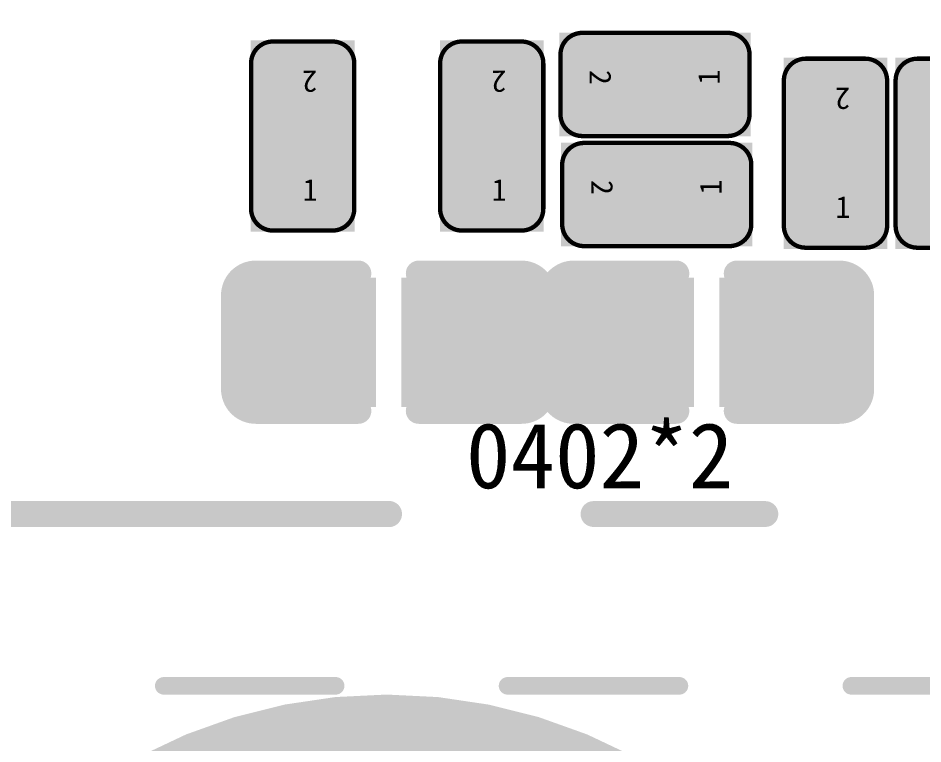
# Model space of a CAD drawing. Header units: millimetres. Extents: x 7.33 to 10.08, y 7.01 to 8.78.
# Drawn here: x 7.6033 to 7.8105, y 8.1787 to 8.345 of the extents above; entities that cross this region are included whole.
import ezdxf

# ---------------------------------------------------------------- set-up
doc = ezdxf.new("R2010")
doc.units = ezdxf.units.MM
doc.header["$MEASUREMENT"] = 0
for name, color, linetype in [('BottomOverlay', 54, 'Continuous'), ('Mechanical1', 6, 'Continuous'), ('Mechanical16', 56, 'Continuous'), ('Mechanical20', 56, 'Continuous'), ('TopLayer', 1, 'Continuous'), ('TopOverlay', 2, 'Continuous'), ('TopPaste', 8, 'Continuous'), ('TopSolder', 216, 'Continuous')]:
    doc.layers.add(name, color=color, linetype=linetype)

# ---------------------------------------------------------------- blocks, each defined once
blk = doc.blocks.new('FBGA153_11R5X13R0X1R00_B_14')
at = {"layer": 'BottomOverlay'}
for points, const_width in [([(-0.22638, -0.25591), (-0.10622, -0.25591)], 0.00598), ([(-0.05937, -0.25591), (-0.02, -0.25591)], 0.00591)]:
    blk.add_lwpolyline(points, dxfattribs=dict(at, const_width=const_width))
for points, const_width in [([(-0.10772, -0.25591, 1), (-0.10472, -0.25591, 1)], 0.00299), ([(-0.06085, -0.25591, 1), (-0.05789, -0.25591, 1)], 0.00295), ([(-0.02148, -0.25591, 1), (-0.01852, -0.25591, 1)], 0.00295)]:
    blk.add_lwpolyline(points, format="xyb", close=True, dxfattribs=dict(at, const_width=const_width))
at = {"layer": 'Mechanical16'}
for points, const_width in [([(-0.22638, -0.25591), (-0.10622, -0.25591)], 0.00598), ([(-0.05937, -0.25591), (-0.02, -0.25591)], 0.00591), ([(-0.15779, -0.29528), (-0.11843, -0.29528)], 0.00402), ([(-0.07906, -0.29528), (-0.03968, -0.29528)], 0.00402), ([(-0.00032, -0.29528), (0.03905, -0.29528)], 0.00402)]:
    blk.add_lwpolyline(points, dxfattribs=dict(at, const_width=const_width))
for points, const_width in [([(-0.10772, -0.25591, 1), (-0.10472, -0.25591, 1)], 0.00299), ([(-0.06085, -0.25591, 1), (-0.05789, -0.25591, 1)], 0.00295), ([(-0.02148, -0.25591, 1), (-0.01852, -0.25591, 1)], 0.00295), ([(-0.1588, -0.29528, 1), (-0.15679, -0.29528, 1)], 0.00201), ([(-0.11943, -0.29528, 1), (-0.11742, -0.29528, 1)], 0.00201), ([(-0.08006, -0.29528, 1), (-0.07805, -0.29528, 1)], 0.00201), ([(-0.04069, -0.29528, 1), (-0.03868, -0.29528, 1)], 0.00201), ([(-0.00132, -0.29528, 1), (0.00069, -0.29528, 1)], 0.00201)]:
    blk.add_lwpolyline(points, format="xyb", close=True, dxfattribs=dict(at, const_width=const_width))
blk = doc.blocks.new('C0201_318')
at = {"layer": 'TopLayer'}
for points in [[(-0.01792, -0.00787), (-0.00375, -0.00787), (-0.01792, 0.00788), (-0.00375, 0.00788)], [(0.00374, -0.00787), (0.01791, -0.00787), (0.00374, 0.00788), (0.01791, 0.00788)]]:
    blk.add_solid(points, dxfattribs=at)
at = {"layer": 'TopOverlay', "const_width": 0.001}
for points in [[(-0.02166, 0.00681, -0.414178), (-0.01666, 0.01182)], [(0.01665, 0.01182, -0.414132), (0.02166, 0.00681)], [(-0.01666, -0.01182, -0.414249), (-0.02166, -0.00681)], [(0.02166, -0.00681, -0.414214), (0.01665, -0.01182)]]:
    blk.add_lwpolyline(points, format="xyb", dxfattribs=at)
for points in [[(0.01665, 0.01182), (-0.01666, 0.01182)], [(-0.02166, -0.00681), (-0.02166, 0.00681)], [(0.02166, -0.00681), (0.02166, 0.00681)], [(0.01665, -0.01182), (-0.01666, -0.01182)]]:
    blk.add_lwpolyline(points, dxfattribs=at)
at = {"layer": 'TopOverlay', "const_width": 0.0005}
for points in [[(-0.01691, 0.01182, 1), (-0.01641, 0.01182, 1)], [(-0.01691, 0.01182, 1), (-0.01641, 0.01182, 1)], [(0.0164, 0.01182, 1), (0.0169, 0.01182, 1)], [(0.0164, 0.01182, 1), (0.0169, 0.01182, 1)], [(-0.02191, 0.00681, 1), (-0.02141, 0.00681, 1)], [(-0.02191, 0.00681, 1), (-0.02141, 0.00681, 1)], [(0.02141, 0.00681, 1), (0.02191, 0.00681, 1)], [(0.02141, 0.00681, 1), (0.02191, 0.00681, 1)], [(-0.02191, -0.00681, 1), (-0.02141, -0.00681, 1)], [(-0.02191, -0.00681, 1), (-0.02141, -0.00681, 1)], [(0.02141, -0.00681, 1), (0.02191, -0.00681, 1)], [(0.02141, -0.00681, 1), (0.02191, -0.00681, 1)], [(-0.01691, -0.01182, 1), (-0.01641, -0.01182, 1)], [(-0.01691, -0.01182, 1), (-0.01641, -0.01182, 1)], [(0.0164, -0.01182, 1), (0.0169, -0.01182, 1)], [(0.0164, -0.01182, 1), (0.0169, -0.01182, 1)]]:
    blk.add_lwpolyline(points, format="xyb", close=True, dxfattribs=at)
at = {"layer": 'TopPaste'}
for points in [[(-0.01792, -0.00787), (-0.00375, -0.00787), (-0.01792, 0.00788), (-0.00375, 0.00788)], [(0.00374, -0.00787), (0.01791, -0.00787), (0.00374, 0.00788), (0.01791, 0.00788)]]:
    blk.add_solid(points, dxfattribs=at)
at = {"layer": 'TopSolder'}
for points in [[(-0.02192, -0.01187), (0.00025, -0.01187), (-0.02192, 0.01188), (0.00025, 0.01188)], [(-0.00026, -0.01187), (0.02191, -0.01187), (-0.00026, 0.01188), (0.02191, 0.01188)]]:
    blk.add_solid(points, dxfattribs=at)
at = {"layer": 'Mechanical20'}
for s, rotation, p in [('1', -90, (-0.01484, 0)), ('2', 90, (0.015, -0.00333))]:
    blk.add_text(s, height=0.005, rotation=rotation, dxfattribs=at).set_placement(p)
blk = doc.blocks.new('C0201_319')
at = {"layer": 'TopLayer'}
for points in [[(-0.01792, -0.00787), (-0.00375, -0.00787), (-0.01792, 0.00788), (-0.00375, 0.00788)], [(0.00374, -0.00787), (0.01791, -0.00787), (0.00374, 0.00788), (0.01791, 0.00788)]]:
    blk.add_solid(points, dxfattribs=at)
at = {"layer": 'TopOverlay', "const_width": 0.001}
for points in [[(-0.02166, 0.00681, -0.414178), (-0.01666, 0.01182)], [(0.01665, 0.01182, -0.414132), (0.02166, 0.00681)], [(-0.01666, -0.01182, -0.414249), (-0.02166, -0.00681)], [(0.02166, -0.00681, -0.414214), (0.01665, -0.01182)]]:
    blk.add_lwpolyline(points, format="xyb", dxfattribs=at)
for points in [[(0.01665, 0.01182), (-0.01666, 0.01182)], [(-0.02166, -0.00681), (-0.02166, 0.00681)], [(0.02166, -0.00681), (0.02166, 0.00681)], [(0.01665, -0.01182), (-0.01666, -0.01182)]]:
    blk.add_lwpolyline(points, dxfattribs=at)
at = {"layer": 'TopOverlay', "const_width": 0.0005}
for points in [[(-0.01691, 0.01182, 1), (-0.01641, 0.01182, 1)], [(-0.01691, 0.01182, 1), (-0.01641, 0.01182, 1)], [(0.0164, 0.01182, 1), (0.0169, 0.01182, 1)], [(0.0164, 0.01182, 1), (0.0169, 0.01182, 1)], [(-0.02191, 0.00681, 1), (-0.02141, 0.00681, 1)], [(-0.02191, 0.00681, 1), (-0.02141, 0.00681, 1)], [(0.02141, 0.00681, 1), (0.02191, 0.00681, 1)], [(0.02141, 0.00681, 1), (0.02191, 0.00681, 1)], [(-0.02191, -0.00681, 1), (-0.02141, -0.00681, 1)], [(-0.02191, -0.00681, 1), (-0.02141, -0.00681, 1)], [(0.02141, -0.00681, 1), (0.02191, -0.00681, 1)], [(0.02141, -0.00681, 1), (0.02191, -0.00681, 1)], [(-0.01691, -0.01182, 1), (-0.01641, -0.01182, 1)], [(-0.01691, -0.01182, 1), (-0.01641, -0.01182, 1)], [(0.0164, -0.01182, 1), (0.0169, -0.01182, 1)], [(0.0164, -0.01182, 1), (0.0169, -0.01182, 1)]]:
    blk.add_lwpolyline(points, format="xyb", close=True, dxfattribs=at)
at = {"layer": 'TopPaste'}
for points in [[(-0.01792, -0.00787), (-0.00375, -0.00787), (-0.01792, 0.00788), (-0.00375, 0.00788)], [(0.00374, -0.00787), (0.01791, -0.00787), (0.00374, 0.00788), (0.01791, 0.00788)]]:
    blk.add_solid(points, dxfattribs=at)
at = {"layer": 'TopSolder'}
for points in [[(-0.02192, -0.01187), (0.00025, -0.01187), (-0.02192, 0.01188), (0.00025, 0.01188)], [(-0.00026, -0.01187), (0.02191, -0.01187), (-0.00026, 0.01188), (0.02191, 0.01188)]]:
    blk.add_solid(points, dxfattribs=at)
at = {"layer": 'Mechanical20'}
for s, rotation, p in [('1', -90, (-0.01484, 0)), ('2', 90, (0.015, -0.00333))]:
    blk.add_text(s, height=0.005, rotation=rotation, dxfattribs=at).set_placement(p)
blk = doc.blocks.new('C0201_320')
at = {"layer": 'TopLayer'}
for points in [[(-0.01792, -0.00787), (-0.00375, -0.00787), (-0.01792, 0.00788), (-0.00375, 0.00788)], [(0.00374, -0.00787), (0.01791, -0.00787), (0.00374, 0.00788), (0.01791, 0.00788)]]:
    blk.add_solid(points, dxfattribs=at)
at = {"layer": 'TopOverlay', "const_width": 0.001}
for points in [[(-0.02166, 0.00681, -0.414178), (-0.01666, 0.01182)], [(0.01665, 0.01182, -0.414132), (0.02166, 0.00681)], [(-0.01666, -0.01182, -0.414249), (-0.02166, -0.00681)], [(0.02166, -0.00681, -0.414214), (0.01665, -0.01182)]]:
    blk.add_lwpolyline(points, format="xyb", dxfattribs=at)
for points in [[(0.01665, 0.01182), (-0.01666, 0.01182)], [(-0.02166, -0.00681), (-0.02166, 0.00681)], [(0.02166, -0.00681), (0.02166, 0.00681)], [(0.01665, -0.01182), (-0.01666, -0.01182)]]:
    blk.add_lwpolyline(points, dxfattribs=at)
at = {"layer": 'TopOverlay', "const_width": 0.0005}
for points in [[(-0.01691, 0.01182, 1), (-0.01641, 0.01182, 1)], [(-0.01691, 0.01182, 1), (-0.01641, 0.01182, 1)], [(0.0164, 0.01182, 1), (0.0169, 0.01182, 1)], [(0.0164, 0.01182, 1), (0.0169, 0.01182, 1)], [(-0.02191, 0.00681, 1), (-0.02141, 0.00681, 1)], [(-0.02191, 0.00681, 1), (-0.02141, 0.00681, 1)], [(0.02141, 0.00681, 1), (0.02191, 0.00681, 1)], [(0.02141, 0.00681, 1), (0.02191, 0.00681, 1)], [(-0.02191, -0.00681, 1), (-0.02141, -0.00681, 1)], [(-0.02191, -0.00681, 1), (-0.02141, -0.00681, 1)], [(0.02141, -0.00681, 1), (0.02191, -0.00681, 1)], [(0.02141, -0.00681, 1), (0.02191, -0.00681, 1)], [(-0.01691, -0.01182, 1), (-0.01641, -0.01182, 1)], [(-0.01691, -0.01182, 1), (-0.01641, -0.01182, 1)], [(0.0164, -0.01182, 1), (0.0169, -0.01182, 1)], [(0.0164, -0.01182, 1), (0.0169, -0.01182, 1)]]:
    blk.add_lwpolyline(points, format="xyb", close=True, dxfattribs=at)
at = {"layer": 'TopPaste'}
for points in [[(-0.01792, -0.00787), (-0.00375, -0.00787), (-0.01792, 0.00788), (-0.00375, 0.00788)], [(0.00374, -0.00787), (0.01791, -0.00787), (0.00374, 0.00788), (0.01791, 0.00788)]]:
    blk.add_solid(points, dxfattribs=at)
at = {"layer": 'TopSolder'}
for points in [[(-0.02192, -0.01187), (0.00025, -0.01187), (-0.02192, 0.01188), (0.00025, 0.01188)], [(-0.00026, -0.01187), (0.02191, -0.01187), (-0.00026, 0.01188), (0.02191, 0.01188)]]:
    blk.add_solid(points, dxfattribs=at)
at = {"layer": 'Mechanical20'}
for s, rotation, p in [('1', -90, (-0.01484, 0)), ('2', 90, (0.015, -0.00333))]:
    blk.add_text(s, height=0.005, rotation=rotation, dxfattribs=at).set_placement(p)
blk = doc.blocks.new('C0402_333')
at = {"layer": 'TopLayer'}
for points in [[(-0.02855, 0.01083), (-0.02855, -0.01082), (-0.0069, 0.01083), (-0.0069, -0.01082)], [(0.0069, 0.01083), (0.0069, -0.01082), (0.02855, 0.01083), (0.02855, -0.01082)]]:
    blk.add_solid(points, dxfattribs=at)
at = {"layer": 'TopOverlay', "const_width": 0.00591}
for points in [[(-0.03543, 0.01075, -0.414331), (-0.03043, 0.01575)], [(0.03043, 0.01575, -0.414331), (0.03543, 0.01075)], [(-0.03043, -0.01575, -0.414249), (-0.03543, -0.01075)], [(0.03543, -0.01075, -0.414249), (0.03043, -0.01575)]]:
    blk.add_lwpolyline(points, format="xyb", dxfattribs=at)
for points in [[(-0.0069, 0.01575), (-0.03043, 0.01575)], [(0.03043, 0.01575), (0.0069, 0.01575)], [(-0.03543, 0.01075), (-0.03543, -0.01075)], [(0.03543, 0.01075), (0.03543, -0.01075)], [(-0.0069, -0.01575), (-0.03043, -0.01575)], [(0.03043, -0.01575), (0.0069, -0.01575)]]:
    blk.add_lwpolyline(points, dxfattribs=at)
at = {"layer": 'TopOverlay', "const_width": 0.00295}
for points in [[(-0.03191, 0.01575, 1), (-0.02895, 0.01575, 1)], [(-0.03191, 0.01575, 1), (-0.02895, 0.01575, 1)], [(-0.00837, 0.01575, 1), (-0.00542, 0.01575, 1)], [(0.00543, 0.01575, 1), (0.00838, 0.01575, 1)], [(0.02895, 0.01575, 1), (0.03191, 0.01575, 1)], [(0.02895, 0.01575, 1), (0.03191, 0.01575, 1)], [(-0.03691, 0.01075, 1), (-0.03395, 0.01075, 1)], [(-0.03691, 0.01075, 1), (-0.03395, 0.01075, 1)], [(0.03395, 0.01075, 1), (0.03691, 0.01075, 1)], [(0.03395, 0.01075, 1), (0.03691, 0.01075, 1)], [(-0.03691, -0.01075, 1), (-0.03395, -0.01075, 1)], [(-0.03691, -0.01075, 1), (-0.03395, -0.01075, 1)], [(0.03395, -0.01075, 1), (0.03691, -0.01075, 1)], [(0.03395, -0.01075, 1), (0.03691, -0.01075, 1)], [(-0.03191, -0.01575, 1), (-0.02895, -0.01575, 1)], [(-0.03191, -0.01575, 1), (-0.02895, -0.01575, 1)], [(-0.00837, -0.01575, 1), (-0.00542, -0.01575, 1)], [(0.00543, -0.01575, 1), (0.00838, -0.01575, 1)], [(0.02895, -0.01575, 1), (0.03191, -0.01575, 1)], [(0.02895, -0.01575, 1), (0.03191, -0.01575, 1)]]:
    blk.add_lwpolyline(points, format="xyb", close=True, dxfattribs=at)
at = {"layer": 'TopPaste'}
for points in [[(-0.02855, 0.01083), (-0.02855, -0.01082), (-0.0069, 0.01083), (-0.0069, -0.01082)], [(0.0069, 0.01083), (0.0069, -0.01082), (0.02855, 0.01083), (0.02855, -0.01082)]]:
    blk.add_solid(points, dxfattribs=at)
at = {"layer": 'TopSolder'}
for points in [[(-0.03254, 0.01483), (-0.03254, -0.01482), (-0.0029, 0.01483), (-0.0029, -0.01482)], [(0.0029, 0.01483), (0.0029, -0.01482), (0.03254, 0.01483), (0.03254, -0.01482)]]:
    blk.add_solid(points, dxfattribs=at)
blk = doc.blocks.new('C0201_334')
at = {"layer": 'TopLayer'}
for points in [[(-0.01792, -0.00787), (-0.00375, -0.00787), (-0.01792, 0.00788), (-0.00375, 0.00788)], [(0.00374, -0.00787), (0.01791, -0.00787), (0.00374, 0.00788), (0.01791, 0.00788)]]:
    blk.add_solid(points, dxfattribs=at)
at = {"layer": 'TopOverlay', "const_width": 0.001}
for points in [[(-0.02166, 0.00681, -0.414178), (-0.01666, 0.01182)], [(0.01665, 0.01182, -0.414132), (0.02166, 0.00681)], [(-0.01666, -0.01182, -0.414249), (-0.02166, -0.00681)], [(0.02166, -0.00681, -0.414214), (0.01665, -0.01182)]]:
    blk.add_lwpolyline(points, format="xyb", dxfattribs=at)
for points in [[(0.01665, 0.01182), (-0.01666, 0.01182)], [(-0.02166, 0.00681), (-0.02166, -0.00681)], [(0.02166, 0.00681), (0.02166, -0.00681)], [(0.01665, -0.01182), (-0.01666, -0.01182)]]:
    blk.add_lwpolyline(points, dxfattribs=at)
at = {"layer": 'TopOverlay', "const_width": 0.0005}
for points in [[(-0.01691, 0.01182, 1), (-0.01641, 0.01182, 1)], [(-0.01691, 0.01182, 1), (-0.01641, 0.01182, 1)], [(0.0164, 0.01182, 1), (0.0169, 0.01182, 1)], [(0.0164, 0.01182, 1), (0.0169, 0.01182, 1)], [(-0.02191, 0.00681, 1), (-0.02141, 0.00681, 1)], [(-0.02191, 0.00681, 1), (-0.02141, 0.00681, 1)], [(0.02141, 0.00681, 1), (0.02191, 0.00681, 1)], [(0.02141, 0.00681, 1), (0.02191, 0.00681, 1)], [(-0.02191, -0.00681, 1), (-0.02141, -0.00681, 1)], [(-0.02191, -0.00681, 1), (-0.02141, -0.00681, 1)], [(0.02141, -0.00681, 1), (0.02191, -0.00681, 1)], [(0.02141, -0.00681, 1), (0.02191, -0.00681, 1)], [(-0.01691, -0.01182, 1), (-0.01641, -0.01182, 1)], [(-0.01691, -0.01182, 1), (-0.01641, -0.01182, 1)], [(0.0164, -0.01182, 1), (0.0169, -0.01182, 1)], [(0.0164, -0.01182, 1), (0.0169, -0.01182, 1)]]:
    blk.add_lwpolyline(points, format="xyb", close=True, dxfattribs=at)
at = {"layer": 'TopPaste'}
for points in [[(-0.01792, -0.00787), (-0.00375, -0.00787), (-0.01792, 0.00788), (-0.00375, 0.00788)], [(0.00374, -0.00787), (0.01791, -0.00787), (0.00374, 0.00788), (0.01791, 0.00788)]]:
    blk.add_solid(points, dxfattribs=at)
at = {"layer": 'TopSolder'}
for points in [[(-0.02192, -0.01187), (0.00025, -0.01187), (-0.02192, 0.01188), (0.00025, 0.01188)], [(-0.00026, -0.01187), (0.02191, -0.01187), (-0.00026, 0.01188), (0.02191, 0.01188)]]:
    blk.add_solid(points, dxfattribs=at)
at = {"layer": 'Mechanical20'}
for s, rotation, p in [('1', -90, (-0.01484, 0)), ('2', 90, (0.015, -0.00333))]:
    blk.add_text(s, height=0.005, rotation=rotation, dxfattribs=at).set_placement(p)
blk = doc.blocks.new('C0201_335')
at = {"layer": 'TopLayer'}
for points in [[(-0.01792, -0.00787), (-0.00375, -0.00787), (-0.01792, 0.00788), (-0.00375, 0.00788)], [(0.00374, -0.00787), (0.01791, -0.00787), (0.00374, 0.00788), (0.01791, 0.00788)]]:
    blk.add_solid(points, dxfattribs=at)
at = {"layer": 'TopOverlay', "const_width": 0.001}
for points in [[(-0.02166, 0.00681, -0.414178), (-0.01666, 0.01182)], [(0.01665, 0.01182, -0.414132), (0.02166, 0.00681)], [(-0.01666, -0.01182, -0.414249), (-0.02166, -0.00681)], [(0.02166, -0.00681, -0.414214), (0.01665, -0.01182)]]:
    blk.add_lwpolyline(points, format="xyb", dxfattribs=at)
for points in [[(0.01665, 0.01182), (-0.01666, 0.01182)], [(-0.02166, 0.00681), (-0.02166, -0.00681)], [(0.02166, 0.00681), (0.02166, -0.00681)], [(0.01665, -0.01182), (-0.01666, -0.01182)]]:
    blk.add_lwpolyline(points, dxfattribs=at)
at = {"layer": 'TopOverlay', "const_width": 0.0005}
for points in [[(-0.01691, 0.01182, 1), (-0.01641, 0.01182, 1)], [(-0.01691, 0.01182, 1), (-0.01641, 0.01182, 1)], [(0.0164, 0.01182, 1), (0.0169, 0.01182, 1)], [(0.0164, 0.01182, 1), (0.0169, 0.01182, 1)], [(-0.02191, 0.00681, 1), (-0.02141, 0.00681, 1)], [(-0.02191, 0.00681, 1), (-0.02141, 0.00681, 1)], [(0.02141, 0.00681, 1), (0.02191, 0.00681, 1)], [(0.02141, 0.00681, 1), (0.02191, 0.00681, 1)], [(-0.02191, -0.00681, 1), (-0.02141, -0.00681, 1)], [(-0.02191, -0.00681, 1), (-0.02141, -0.00681, 1)], [(0.02141, -0.00681, 1), (0.02191, -0.00681, 1)], [(0.02141, -0.00681, 1), (0.02191, -0.00681, 1)], [(-0.01691, -0.01182, 1), (-0.01641, -0.01182, 1)], [(-0.01691, -0.01182, 1), (-0.01641, -0.01182, 1)], [(0.0164, -0.01182, 1), (0.0169, -0.01182, 1)], [(0.0164, -0.01182, 1), (0.0169, -0.01182, 1)]]:
    blk.add_lwpolyline(points, format="xyb", close=True, dxfattribs=at)
at = {"layer": 'TopPaste'}
for points in [[(-0.01792, -0.00787), (-0.00375, -0.00787), (-0.01792, 0.00788), (-0.00375, 0.00788)], [(0.00374, -0.00787), (0.01791, -0.00787), (0.00374, 0.00788), (0.01791, 0.00788)]]:
    blk.add_solid(points, dxfattribs=at)
at = {"layer": 'TopSolder'}
for points in [[(-0.02192, -0.01187), (0.00025, -0.01187), (-0.02192, 0.01188), (0.00025, 0.01188)], [(-0.00026, -0.01187), (0.02191, -0.01187), (-0.00026, 0.01188), (0.02191, 0.01188)]]:
    blk.add_solid(points, dxfattribs=at)
at = {"layer": 'Mechanical20'}
for s, rotation, p in [('1', -90, (-0.01484, 0)), ('2', 90, (0.015, -0.00333))]:
    blk.add_text(s, height=0.005, rotation=rotation, dxfattribs=at).set_placement(p)
blk = doc.blocks.new('C0402_338')
at = {"layer": 'TopLayer'}
for points in [[(-0.02855, 0.01083), (-0.02855, -0.01082), (-0.0069, 0.01083), (-0.0069, -0.01082)], [(0.0069, 0.01083), (0.0069, -0.01082), (0.02855, 0.01083), (0.02855, -0.01082)]]:
    blk.add_solid(points, dxfattribs=at)
at = {"layer": 'TopOverlay', "const_width": 0.00591}
for points in [[(-0.03543, 0.01075, -0.414331), (-0.03043, 0.01575)], [(0.03043, 0.01575, -0.414331), (0.03543, 0.01075)], [(-0.03043, -0.01575, -0.414249), (-0.03543, -0.01075)], [(0.03543, -0.01075, -0.414249), (0.03043, -0.01575)]]:
    blk.add_lwpolyline(points, format="xyb", dxfattribs=at)
for points in [[(-0.0069, 0.01575), (-0.03043, 0.01575)], [(0.03043, 0.01575), (0.0069, 0.01575)], [(-0.03543, 0.01075), (-0.03543, -0.01075)], [(0.03543, 0.01075), (0.03543, -0.01075)], [(-0.0069, -0.01575), (-0.03043, -0.01575)], [(0.03043, -0.01575), (0.0069, -0.01575)]]:
    blk.add_lwpolyline(points, dxfattribs=at)
at = {"layer": 'TopOverlay', "const_width": 0.00295}
for points in [[(-0.03191, 0.01575, 1), (-0.02895, 0.01575, 1)], [(-0.03191, 0.01575, 1), (-0.02895, 0.01575, 1)], [(-0.00837, 0.01575, 1), (-0.00542, 0.01575, 1)], [(0.00543, 0.01575, 1), (0.00838, 0.01575, 1)], [(0.02895, 0.01575, 1), (0.03191, 0.01575, 1)], [(0.02895, 0.01575, 1), (0.03191, 0.01575, 1)], [(-0.03691, 0.01075, 1), (-0.03395, 0.01075, 1)], [(-0.03691, 0.01075, 1), (-0.03395, 0.01075, 1)], [(0.03395, 0.01075, 1), (0.03691, 0.01075, 1)], [(0.03395, 0.01075, 1), (0.03691, 0.01075, 1)], [(-0.03691, -0.01075, 1), (-0.03395, -0.01075, 1)], [(-0.03691, -0.01075, 1), (-0.03395, -0.01075, 1)], [(0.03395, -0.01075, 1), (0.03691, -0.01075, 1)], [(0.03395, -0.01075, 1), (0.03691, -0.01075, 1)], [(-0.03191, -0.01575, 1), (-0.02895, -0.01575, 1)], [(-0.03191, -0.01575, 1), (-0.02895, -0.01575, 1)], [(-0.00837, -0.01575, 1), (-0.00542, -0.01575, 1)], [(0.00543, -0.01575, 1), (0.00838, -0.01575, 1)], [(0.02895, -0.01575, 1), (0.03191, -0.01575, 1)], [(0.02895, -0.01575, 1), (0.03191, -0.01575, 1)]]:
    blk.add_lwpolyline(points, format="xyb", close=True, dxfattribs=at)
at = {"layer": 'TopPaste'}
for points in [[(-0.02855, 0.01083), (-0.02855, -0.01082), (-0.0069, 0.01083), (-0.0069, -0.01082)], [(0.0069, 0.01083), (0.0069, -0.01082), (0.02855, 0.01083), (0.02855, -0.01082)]]:
    blk.add_solid(points, dxfattribs=at)
at = {"layer": 'TopSolder'}
for points in [[(-0.03254, 0.01483), (-0.03254, -0.01482), (-0.0029, 0.01483), (-0.0029, -0.01482)], [(0.0029, 0.01483), (0.0029, -0.01482), (0.03254, 0.01483), (0.03254, -0.01482)]]:
    blk.add_solid(points, dxfattribs=at)
blk = doc.blocks.new('C0201_341')
at = {"layer": 'TopLayer'}
for points in [[(-0.01792, -0.00787), (-0.00375, -0.00787), (-0.01792, 0.00788), (-0.00375, 0.00788)], [(0.00374, -0.00787), (0.01791, -0.00787), (0.00374, 0.00788), (0.01791, 0.00788)]]:
    blk.add_solid(points, dxfattribs=at)
at = {"layer": 'TopOverlay', "const_width": 0.001}
for points in [[(-0.02166, 0.00681, -0.414178), (-0.01666, 0.01182)], [(0.01665, 0.01182, -0.414132), (0.02166, 0.00681)], [(-0.01666, -0.01182, -0.414249), (-0.02166, -0.00681)], [(0.02166, -0.00681, -0.414214), (0.01665, -0.01182)]]:
    blk.add_lwpolyline(points, format="xyb", dxfattribs=at)
for points in [[(0.01665, 0.01182), (-0.01666, 0.01182)], [(-0.02166, -0.00681), (-0.02166, 0.00681)], [(0.02166, -0.00681), (0.02166, 0.00681)], [(0.01665, -0.01182), (-0.01666, -0.01182)]]:
    blk.add_lwpolyline(points, dxfattribs=at)
at = {"layer": 'TopOverlay', "const_width": 0.0005}
for points in [[(-0.01691, 0.01182, 1), (-0.01641, 0.01182, 1)], [(-0.01691, 0.01182, 1), (-0.01641, 0.01182, 1)], [(0.0164, 0.01182, 1), (0.0169, 0.01182, 1)], [(0.0164, 0.01182, 1), (0.0169, 0.01182, 1)], [(-0.02191, 0.00681, 1), (-0.02141, 0.00681, 1)], [(-0.02191, 0.00681, 1), (-0.02141, 0.00681, 1)], [(0.02141, 0.00681, 1), (0.02191, 0.00681, 1)], [(0.02141, 0.00681, 1), (0.02191, 0.00681, 1)], [(-0.02191, -0.00681, 1), (-0.02141, -0.00681, 1)], [(-0.02191, -0.00681, 1), (-0.02141, -0.00681, 1)], [(0.02141, -0.00681, 1), (0.02191, -0.00681, 1)], [(0.02141, -0.00681, 1), (0.02191, -0.00681, 1)], [(-0.01691, -0.01182, 1), (-0.01641, -0.01182, 1)], [(-0.01691, -0.01182, 1), (-0.01641, -0.01182, 1)], [(0.0164, -0.01182, 1), (0.0169, -0.01182, 1)], [(0.0164, -0.01182, 1), (0.0169, -0.01182, 1)]]:
    blk.add_lwpolyline(points, format="xyb", close=True, dxfattribs=at)
at = {"layer": 'TopPaste'}
for points in [[(-0.01792, -0.00787), (-0.00375, -0.00787), (-0.01792, 0.00788), (-0.00375, 0.00788)], [(0.00374, -0.00787), (0.01791, -0.00787), (0.00374, 0.00788), (0.01791, 0.00788)]]:
    blk.add_solid(points, dxfattribs=at)
at = {"layer": 'TopSolder'}
for points in [[(-0.02192, -0.01187), (0.00025, -0.01187), (-0.02192, 0.01188), (0.00025, 0.01188)], [(-0.00026, -0.01187), (0.02191, -0.01187), (-0.00026, 0.01188), (0.02191, 0.01188)]]:
    blk.add_solid(points, dxfattribs=at)
at = {"layer": 'Mechanical20'}
for s, rotation, p in [('1', -90, (-0.01484, 0)), ('2', 90, (0.015, -0.00333))]:
    blk.add_text(s, height=0.005, rotation=rotation, dxfattribs=at).set_placement(p)

msp = doc.modelspace()

# ---------------------------------------------------------------- linework, layer by layer
at = {"layer": 'BottomOverlay', "const_width": 0.055}
msp.add_lwpolyline([(7.78021, 8.06999, 1), (7.59518, 8.06999, 1)], format="xyb", close=True, dxfattribs=at)

# ---------------------------------------------------------------- block references
msp.add_blockref('FBGA153_11R5X13R0X1R00_B_14', (7.79445, 8.48728))
for name, p, rotation in [('C0201_334', (7.74917, 8.3298), 180), ('C0201_319', (7.66847, 8.31798), 90), ('C0201_341', (7.71177, 8.31798), 90), ('C0201_318', (7.79051, 8.31405), 90), ('C0201_320', (7.8161, 8.31405), 90), ('C0201_335', (7.74957, 8.30458), 180), ('C0402_338', (7.68815, 8.27074), 180), ('C0402_333', (7.76098, 8.27074), 180)]:
    msp.add_blockref(name, p, dxfattribs=dict(rotation=rotation))

# ---------------------------------------------------------------- texts
at = {"layer": 'Mechanical1'}
msp.add_text('0402*2', height=0.015, rotation=360, dxfattribs=at).set_placement((7.70587, 8.23728))

doc.saveas('drawing.dxf')
